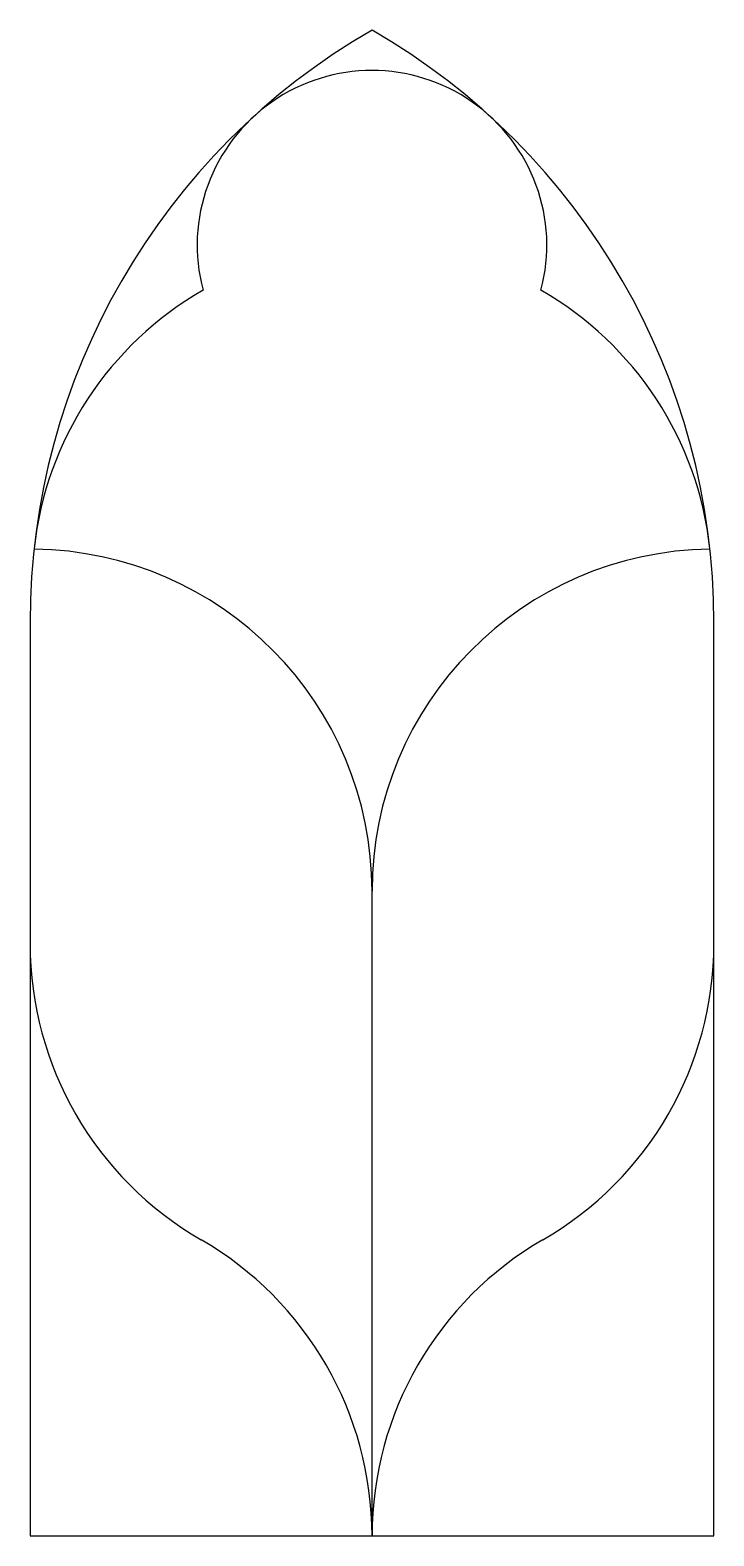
# Model space of a CAD drawing. Extents: x -15 to 15, y 0 to 66.
import ezdxf

# ---------------------------------------------------------------- set-up
doc = ezdxf.new("R2010")
doc.units = 0
doc.layers.add('MODELSKETCH_VISIBLE', color=7, linetype='CONTINUOUS')

msp = doc.modelspace()

# ---------------------------------------------------------------- linework, layer by layer
at = {"layer": 'MODELSKETCH_VISIBLE'}
for p, q in [((-14.994, 40.065), (-14.994, 10.078)), ((14.994, 10.078), (14.994, 40.065)), ((0, 0), (0, 28.278)), ((-14.994, 10.078), (-14.994, 0)), ((14.994, 0), (14.994, 10.078)), ((-14.994, 0), (0, 0)), ((0, 0), (14.994, 0))]:
    msp.add_line(p, q, dxfattribs=at)
for centre, radius, start, end in [((14.994, 40.065), 29.988, 120, 180), ((-14.994, 40.065), 29.988, 0, 60), ((0, 56.597), 7.669, 345.0936, 194.9064), ((0, 41.692), 14.906, 119.81279, 173.80919), ((0, 41.692), 14.906, 6.19081, 60.18721), ((-14.994, 28.278), 14.994, 0, 89.34318), ((14.994, 28.278), 14.994, 90.65682, 180), ((0, 25.97), 14.994, 180, 240), ((0, 25.97), 14.994, 300, 0), ((-14.994, 0), 14.994, 0, 60), ((14.994, 0), 14.994, 120, 180)]:
    msp.add_arc(centre, radius, start, end, dxfattribs=at)

doc.saveas('drawing.dxf')
